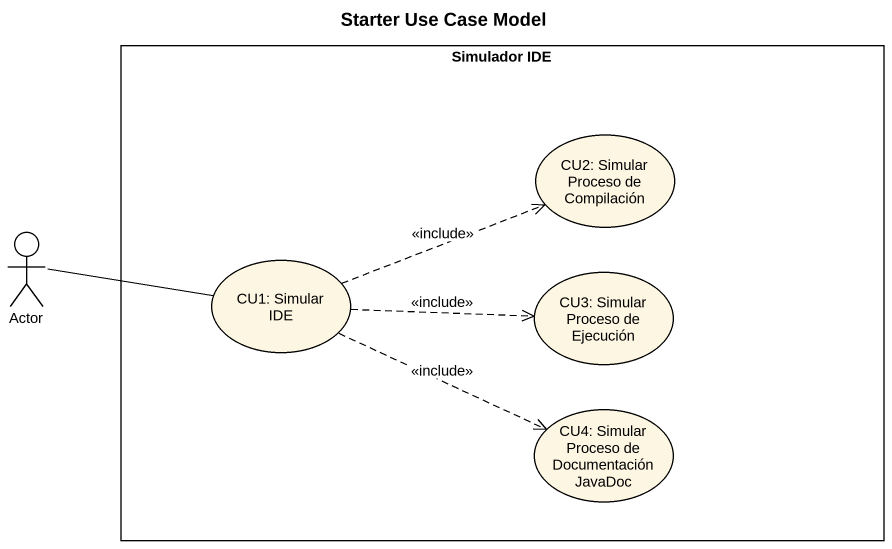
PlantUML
@startuml
title Starter Use Case Model
rectangle "Simulador IDE" as Simulador_IDE {
  usecase "CU2: Simular Proceso de Compilación" as CU2_Simular_Proceso_de
  usecase "CU1: Simular IDE" as CU1_Simular_IDE
  usecase "CU3: Simular Proceso de Ejecución" as CU3_Simular_Proceso_de
  usecase "CU4: Simular Proceso de Documentación JavaDoc" as CU4_Simular_Proceso_de
}
actor "Actor" as Actor_
Actor_ -right- CU1_Simular_IDE
CU1_Simular_IDE .right.> CU2_Simular_Proceso_de : <<include>>
CU1_Simular_IDE .right.> CU3_Simular_Proceso_de : <<include>>
CU1_Simular_IDE .right.> CU4_Simular_Proceso_de : <<include>>
@enduml
